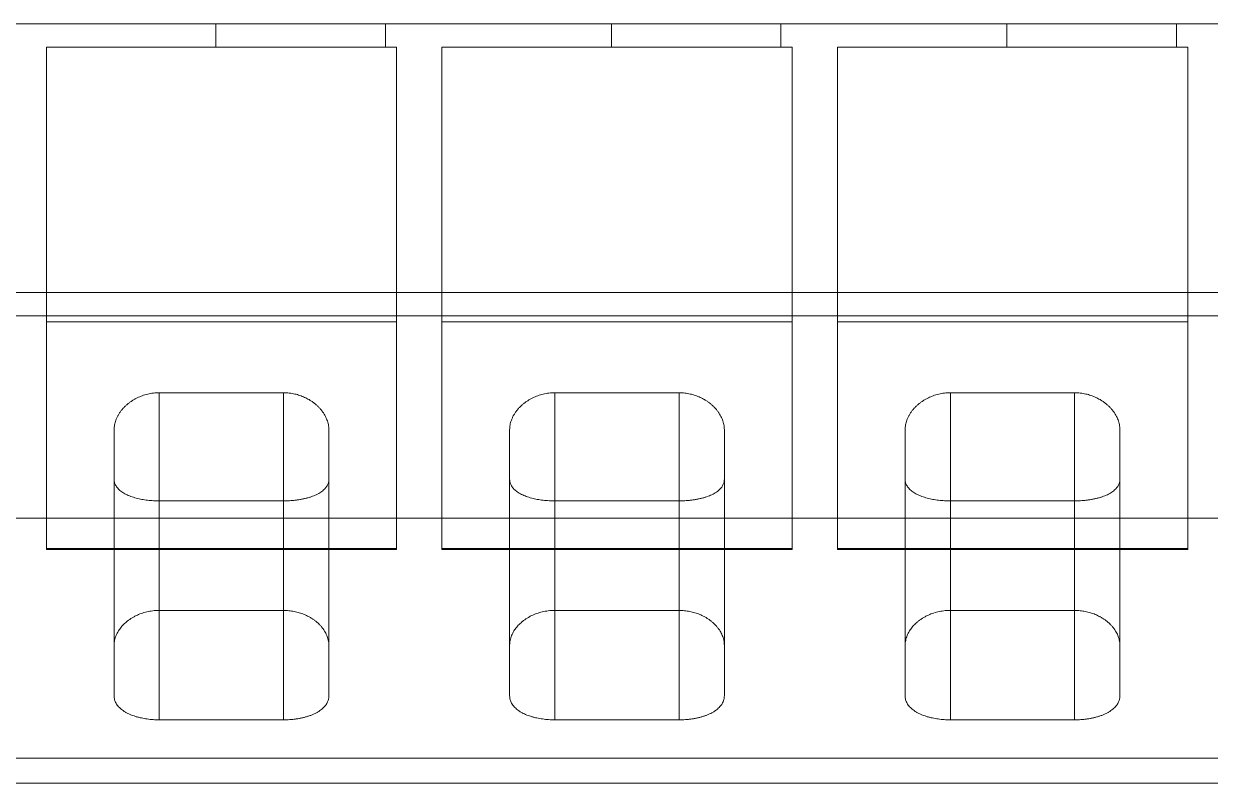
# Model space of a CAD drawing. Header units: millimetres. Extents: x 2680 to 2954, y 1171 to 1387.
# Drawn here: x 2716.43 to 2750.29, y 1336.54 to 1358.2 of the extents above; entities that cross this region are included whole.
import ezdxf

# ---------------------------------------------------------------- set-up
doc = ezdxf.new("R2010")
doc.units = ezdxf.units.MM

msp = doc.modelspace()

# ---------------------------------------------------------------- linework, layer by layer
at = {"color": 7, "linetype": 'Continuous', "lineweight": 15, "extrusion": (-0.253745, -3.38569e-15, 0.967271)}
for p, q in [((2750.93, 1358.203, 19.656), (2704.501, 1358.203, 7.476)), ((2721.912, 1358.203, 12.043), (2715.464, 1358.203, 10.352)), ((2726.749, 1358.203, 13.312), (2721.912, 1358.203, 12.043)), ((2721.912, 1358.203, 12.043), (2721.912, 1357.537, 12.043)), ((2733.197, 1358.203, 15.004), (2726.749, 1358.203, 13.312)), ((2726.749, 1358.203, 13.312), (2726.749, 1357.537, 13.312)), ((2738.033, 1358.203, 16.272), (2733.197, 1358.203, 15.004)), ((2733.197, 1358.203, 15.004), (2733.197, 1357.537, 15.004)), ((2744.482, 1358.203, 17.964), (2738.033, 1358.203, 16.272)), ((2738.033, 1358.203, 16.272), (2738.033, 1357.537, 16.272)), ((2749.318, 1358.203, 19.233), (2744.482, 1358.203, 17.964)), ((2744.482, 1358.203, 17.964), (2744.482, 1357.537, 17.964)), ((2750.93, 1358.203, 19.656), (2749.318, 1358.203, 19.233)), ((2749.318, 1358.203, 19.233), (2749.318, 1357.537, 19.233)), ((2717.076, 1357.537, 10.774), (2721.912, 1357.537, 12.043)), ((2717.076, 1357.537, 10.774), (2727.071, 1357.537, 13.396)), ((2717.076, 1349.7, 10.774), (2717.076, 1357.537, 10.774)), ((2717.076, 1343.237, 10.774), (2717.076, 1357.537, 10.774)), ((2721.912, 1357.537, 12.043), (2726.749, 1357.537, 13.312)), ((2726.749, 1357.537, 13.312), (2727.071, 1357.537, 13.396)), ((2727.071, 1357.537, 13.396), (2727.071, 1343.237, 13.396)), ((2727.071, 1357.537, 13.396), (2727.071, 1349.7, 13.396)), ((2728.361, 1357.537, 13.735), (2733.197, 1357.537, 15.004)), ((2728.361, 1357.537, 13.735), (2738.356, 1357.537, 16.357)), ((2728.361, 1349.7, 13.735), (2728.361, 1357.537, 13.735)), ((2728.361, 1343.237, 13.735), (2728.361, 1357.537, 13.735)), ((2733.197, 1357.537, 15.004), (2738.033, 1357.537, 16.272)), ((2738.033, 1357.537, 16.272), (2738.356, 1357.537, 16.357)), ((2738.356, 1357.537, 16.357), (2738.356, 1343.237, 16.357)), ((2738.356, 1357.537, 16.357), (2738.356, 1349.7, 16.357)), ((2739.646, 1357.537, 16.695), (2744.482, 1357.537, 17.964)), ((2739.646, 1343.237, 16.695), (2739.646, 1357.537, 16.695)), ((2739.646, 1357.537, 16.695), (2749.641, 1357.537, 19.317)), ((2739.646, 1349.7, 16.695), (2739.646, 1357.537, 16.695)), ((2744.482, 1357.537, 17.964), (2749.318, 1357.537, 19.233)), ((2749.318, 1357.537, 19.233), (2749.641, 1357.537, 19.317)), ((2749.641, 1357.537, 19.317), (2749.641, 1343.237, 19.317)), ((2749.641, 1357.537, 19.317), (2749.641, 1349.7, 19.317)), ((2820.574, 1350.537, 37.925), (2704.501, 1350.537, 7.476)), ((2820.574, 1349.87, 37.925), (2704.501, 1349.87, 7.476)), ((2727.071, 1349.7, 13.396), (2717.076, 1349.7, 10.774)), ((2717.076, 1349.7, 10.774), (2717.076, 1343.203, 10.774)), ((2727.071, 1343.203, 13.396), (2727.071, 1349.7, 13.396)), ((2738.356, 1349.7, 16.357), (2728.361, 1349.7, 13.735)), ((2728.361, 1349.7, 13.735), (2728.361, 1343.203, 13.735)), ((2738.356, 1343.203, 16.357), (2738.356, 1349.7, 16.357)), ((2749.641, 1349.7, 19.317), (2739.646, 1349.7, 16.695)), ((2739.646, 1349.7, 16.695), (2739.646, 1343.203, 16.695)), ((2749.641, 1343.203, 19.317), (2749.641, 1349.7, 19.317)), ((2723.847, 1347.676, 12.551), (2720.3, 1347.676, 11.62)), ((2720.3, 1341.467, 11.62), (2720.3, 1347.676, 11.62)), ((2723.847, 1341.467, 12.551), (2723.847, 1347.676, 12.551)), ((2735.132, 1347.676, 15.511), (2731.585, 1347.676, 14.581)), ((2731.585, 1341.467, 14.581), (2731.585, 1347.676, 14.581)), ((2735.132, 1341.467, 15.511), (2735.132, 1347.676, 15.511)), ((2746.416, 1347.676, 18.471), (2742.87, 1347.676, 17.541)), ((2742.87, 1341.467, 17.541), (2742.87, 1347.676, 17.541)), ((2746.416, 1341.467, 18.471), (2746.416, 1347.676, 18.471)), ((2719.01, 1346.626, 11.282), (2719.01, 1345.207, 11.282)), ((2719.01, 1340.473, 11.282), (2719.01, 1346.626, 11.282)), ((2725.136, 1345.207, 12.889), (2725.136, 1346.626, 12.889)), ((2725.136, 1340.473, 12.889), (2725.136, 1346.626, 12.889)), ((2730.295, 1346.626, 14.242), (2730.295, 1345.207, 14.242)), ((2730.295, 1340.473, 14.242), (2730.295, 1346.626, 14.242)), ((2736.421, 1345.207, 15.849), (2736.421, 1346.626, 15.849)), ((2736.421, 1340.473, 15.849), (2736.421, 1346.626, 15.849)), ((2741.58, 1346.626, 17.203), (2741.58, 1345.207, 17.203)), ((2741.58, 1340.473, 17.203), (2741.58, 1346.626, 17.203)), ((2747.706, 1345.207, 18.81), (2747.706, 1346.626, 18.81)), ((2747.706, 1340.473, 18.81), (2747.706, 1346.626, 18.81)), ((2719.01, 1339.027, 11.282), (2719.01, 1345.207, 11.282)), ((2725.136, 1339.027, 12.889), (2725.136, 1345.207, 12.889)), ((2730.295, 1339.027, 14.242), (2730.295, 1345.207, 14.242)), ((2736.421, 1339.027, 15.849), (2736.421, 1345.207, 15.849)), ((2741.58, 1339.027, 17.203), (2741.58, 1345.207, 17.203)), ((2747.706, 1339.027, 18.81), (2747.706, 1345.207, 18.81)), ((2720.3, 1344.592, 11.62), (2723.847, 1344.592, 12.551)), ((2720.3, 1338.347, 11.62), (2720.3, 1344.592, 11.62)), ((2723.847, 1338.347, 12.551), (2723.847, 1344.592, 12.551)), ((2731.585, 1344.592, 14.581), (2735.132, 1344.592, 15.511)), ((2731.585, 1338.347, 14.581), (2731.585, 1344.592, 14.581)), ((2735.132, 1338.347, 15.511), (2735.132, 1344.592, 15.511)), ((2742.87, 1344.592, 17.541), (2746.416, 1344.592, 18.471)), ((2742.87, 1338.347, 17.541), (2742.87, 1344.592, 17.541)), ((2746.416, 1338.347, 18.471), (2746.416, 1344.592, 18.471)), ((2820.574, 1344.096, 37.925), (2704.501, 1344.096, 7.476)), ((2717.076, 1343.237, 10.774), (2717.076, 1343.203, 10.774)), ((2727.071, 1343.237, 13.396), (2717.076, 1343.237, 10.774)), ((2727.071, 1343.203, 13.396), (2717.076, 1343.203, 10.774)), ((2727.071, 1343.203, 13.396), (2727.071, 1343.237, 13.396)), ((2728.361, 1343.237, 13.735), (2728.361, 1343.203, 13.735)), ((2738.356, 1343.237, 16.357), (2728.361, 1343.237, 13.735)), ((2738.356, 1343.203, 16.357), (2728.361, 1343.203, 13.735)), ((2738.356, 1343.203, 16.357), (2738.356, 1343.237, 16.357)), ((2749.641, 1343.237, 19.317), (2739.646, 1343.237, 16.695)), ((2739.646, 1343.237, 16.695), (2739.646, 1343.203, 16.695)), ((2749.641, 1343.203, 19.317), (2739.646, 1343.203, 16.695)), ((2749.641, 1343.203, 19.317), (2749.641, 1343.237, 19.317)), ((2723.847, 1341.467, 12.551), (2720.3, 1341.467, 11.62)), ((2735.132, 1341.467, 15.511), (2731.585, 1341.467, 14.581)), ((2746.416, 1341.467, 18.471), (2742.87, 1341.467, 17.541)), ((2719.01, 1340.473, 11.282), (2719.01, 1339.027, 11.282)), ((2725.136, 1339.027, 12.889), (2725.136, 1340.473, 12.889)), ((2730.295, 1340.473, 14.242), (2730.295, 1339.027, 14.242)), ((2736.421, 1339.027, 15.849), (2736.421, 1340.473, 15.849)), ((2741.58, 1340.473, 17.203), (2741.58, 1339.027, 17.203)), ((2747.706, 1339.027, 18.81), (2747.706, 1340.473, 18.81)), ((2720.3, 1338.347, 11.62), (2723.847, 1338.347, 12.551)), ((2731.585, 1338.347, 14.581), (2735.132, 1338.347, 15.511)), ((2742.87, 1338.347, 17.541), (2746.416, 1338.347, 18.471)), ((2820.574, 1337.257, 37.925), (2704.501, 1337.257, 7.476)), ((2704.501, 1336.537, 7.476), (2820.574, 1336.537, 37.925))]:
    msp.add_line(p, q, dxfattribs=at)
at = {"color": 7, "linetype": 'Continuous', "lineweight": 15}
for points, knots in [([(2720.3, 1347.676, 11.62), (2720.272, 1347.676, 11.613), (2720.215, 1347.675, 11.598), (2720.131, 1347.667, 11.576), (2720.048, 1347.655, 11.554), (2719.967, 1347.638, 11.533), (2719.889, 1347.617, 11.512), (2719.813, 1347.592, 11.493), (2719.741, 1347.564, 11.473), (2719.668, 1347.531, 11.454), (2719.596, 1347.493, 11.436), (2719.526, 1347.45, 11.417), (2719.46, 1347.405, 11.4), (2719.398, 1347.357, 11.384), (2719.336, 1347.303, 11.367), (2719.276, 1347.242, 11.352), (2719.217, 1347.174, 11.336), (2719.166, 1347.104, 11.323), (2719.122, 1347.032, 11.311), (2719.087, 1346.962, 11.302), (2719.059, 1346.893, 11.295), (2719.037, 1346.826, 11.289), (2719.022, 1346.759, 11.285), (2719.012, 1346.692, 11.282), (2719.011, 1346.648, 11.282), (2719.01, 1346.626, 11.282)], [0, 0, 0, 0, 0.03671, 0.073556, 0.11041, 0.147134, 0.183561, 0.220089, 0.256632, 0.293082, 0.334294, 0.375636, 0.41705, 0.458441, 0.499693, 0.551794, 0.604066, 0.656416, 0.708728, 0.760863, 0.808615, 0.85648, 0.904384, 0.952248, 1, 1, 1, 1]), ([(2725.136, 1346.626, 12.889), (2725.136, 1346.649, 12.889), (2725.134, 1346.696, 12.888), (2725.124, 1346.767, 12.886), (2725.107, 1346.836, 12.881), (2725.084, 1346.904, 12.875), (2725.056, 1346.97, 12.868), (2725.022, 1347.036, 12.859), (2724.982, 1347.1, 12.849), (2724.937, 1347.164, 12.837), (2724.887, 1347.224, 12.824), (2724.833, 1347.281, 12.809), (2724.775, 1347.335, 12.794), (2724.712, 1347.386, 12.778), (2724.644, 1347.435, 12.76), (2724.577, 1347.478, 12.742), (2724.511, 1347.514, 12.725), (2724.447, 1347.546, 12.708), (2724.38, 1347.574, 12.691), (2724.311, 1347.6, 12.672), (2724.239, 1347.623, 12.653), (2724.164, 1347.641, 12.634), (2724.087, 1347.657, 12.614), (2724.009, 1347.668, 12.593), (2723.929, 1347.674, 12.572), (2723.875, 1347.676, 12.558), (2723.848, 1347.676, 12.551), (2723.847, 1347.676, 12.551)], [0, 0, 0, 0, 0.05059, 0.101226, 0.151817, 0.199003, 0.24635, 0.293769, 0.341173, 0.388488, 0.435651, 0.479173, 0.522835, 0.566522, 0.610138, 0.65362, 0.687927, 0.722346, 0.756787, 0.791173, 0.825451, 0.860006, 0.894727, 0.929489, 0.964183, 0.998718, 1, 1, 1, 1]), ([(2731.585, 1347.676, 14.581), (2731.557, 1347.676, 14.573), (2731.5, 1347.675, 14.558), (2731.416, 1347.667, 14.536), (2731.333, 1347.655, 14.515), (2731.252, 1347.638, 14.493), (2731.174, 1347.617, 14.473), (2731.098, 1347.592, 14.453), (2731.025, 1347.564, 14.434), (2730.953, 1347.531, 14.415), (2730.881, 1347.493, 14.396), (2730.811, 1347.45, 14.377), (2730.745, 1347.405, 14.36), (2730.683, 1347.357, 14.344), (2730.621, 1347.303, 14.328), (2730.56, 1347.242, 14.312), (2730.502, 1347.174, 14.297), (2730.451, 1347.104, 14.283), (2730.407, 1347.032, 14.272), (2730.372, 1346.962, 14.262), (2730.343, 1346.893, 14.255), (2730.322, 1346.826, 14.249), (2730.307, 1346.759, 14.245), (2730.297, 1346.692, 14.243), (2730.296, 1346.648, 14.242), (2730.295, 1346.626, 14.242)], [0, 0, 0, 0, 0.03671, 0.073556, 0.11041, 0.147134, 0.183561, 0.220089, 0.256632, 0.293082, 0.334294, 0.375636, 0.41705, 0.458441, 0.499693, 0.551794, 0.604066, 0.656416, 0.708728, 0.760863, 0.808615, 0.85648, 0.904384, 0.952248, 1, 1, 1, 1]), ([(2736.421, 1346.626, 15.849), (2736.421, 1346.649, 15.849), (2736.419, 1346.696, 15.849), (2736.408, 1346.767, 15.846), (2736.392, 1346.836, 15.842), (2736.369, 1346.904, 15.836), (2736.341, 1346.97, 15.828), (2736.307, 1347.036, 15.819), (2736.267, 1347.1, 15.809), (2736.222, 1347.164, 15.797), (2736.172, 1347.224, 15.784), (2736.118, 1347.281, 15.77), (2736.06, 1347.335, 15.755), (2735.997, 1347.386, 15.738), (2735.929, 1347.435, 15.72), (2735.862, 1347.478, 15.703), (2735.795, 1347.514, 15.685), (2735.732, 1347.546, 15.668), (2735.665, 1347.574, 15.651), (2735.595, 1347.6, 15.633), (2735.523, 1347.623, 15.614), (2735.449, 1347.641, 15.594), (2735.372, 1347.657, 15.574), (2735.294, 1347.668, 15.554), (2735.214, 1347.674, 15.533), (2735.16, 1347.676, 15.518), (2735.133, 1347.676, 15.511), (2735.132, 1347.676, 15.511)], [0, 0, 0, 0, 0.05059, 0.101226, 0.151817, 0.199003, 0.24635, 0.293769, 0.341173, 0.388488, 0.435651, 0.479173, 0.522835, 0.566522, 0.610138, 0.65362, 0.687927, 0.722346, 0.756787, 0.791173, 0.825451, 0.860006, 0.894727, 0.929489, 0.964183, 0.998718, 1, 1, 1, 1]), ([(2742.87, 1347.676, 17.541), (2742.842, 1347.676, 17.534), (2742.785, 1347.675, 17.519), (2742.701, 1347.667, 17.497), (2742.618, 1347.655, 17.475), (2742.537, 1347.638, 17.454), (2742.459, 1347.617, 17.433), (2742.383, 1347.592, 17.413), (2742.31, 1347.564, 17.394), (2742.238, 1347.531, 17.375), (2742.166, 1347.493, 17.356), (2742.095, 1347.45, 17.338), (2742.029, 1347.405, 17.321), (2741.968, 1347.357, 17.304), (2741.906, 1347.303, 17.288), (2741.845, 1347.242, 17.272), (2741.787, 1347.174, 17.257), (2741.736, 1347.104, 17.244), (2741.692, 1347.032, 17.232), (2741.656, 1346.962, 17.223), (2741.628, 1346.893, 17.215), (2741.607, 1346.826, 17.21), (2741.591, 1346.759, 17.206), (2741.582, 1346.692, 17.203), (2741.581, 1346.648, 17.203), (2741.58, 1346.626, 17.203)], [0, 0, 0, 0, 0.036711, 0.073556, 0.11041, 0.147134, 0.183561, 0.220089, 0.256633, 0.293082, 0.334294, 0.375637, 0.41705, 0.458441, 0.499693, 0.551794, 0.604066, 0.656416, 0.708728, 0.760863, 0.808616, 0.85648, 0.904384, 0.952248, 1, 1, 1, 1]), ([(2747.706, 1346.626, 18.81), (2747.705, 1346.649, 18.81), (2747.704, 1346.696, 18.809), (2747.693, 1346.767, 18.806), (2747.677, 1346.836, 18.802), (2747.654, 1346.904, 18.796), (2747.626, 1346.97, 18.789), (2747.592, 1347.036, 18.78), (2747.552, 1347.1, 18.769), (2747.507, 1347.164, 18.757), (2747.457, 1347.224, 18.744), (2747.402, 1347.281, 18.73), (2747.345, 1347.335, 18.715), (2747.282, 1347.386, 18.698), (2747.214, 1347.435, 18.681), (2747.147, 1347.478, 18.663), (2747.08, 1347.514, 18.646), (2747.016, 1347.546, 18.629), (2746.95, 1347.574, 18.611), (2746.88, 1347.6, 18.593), (2746.808, 1347.623, 18.574), (2746.734, 1347.641, 18.555), (2746.657, 1347.657, 18.534), (2746.578, 1347.668, 18.514), (2746.499, 1347.674, 18.493), (2746.445, 1347.676, 18.479), (2746.417, 1347.676, 18.472), (2746.416, 1347.676, 18.471)], [0, 0, 0, 0, 0.0505904, 0.1012263, 0.1518174, 0.1990024, 0.2463502, 0.2937689, 0.3411732, 0.388488, 0.4356514, 0.4791726, 0.5228352, 0.5665216, 0.610138, 0.6536203, 0.6879266, 0.7223464, 0.7567875, 0.7911727, 0.8254508, 0.860007, 0.8947259, 0.9294881, 0.9641831, 0.9987185, 1, 1, 1, 1]), ([(2719.01, 1345.207, 11.282), (2719.011, 1345.19, 11.282), (2719.012, 1345.158, 11.282), (2719.023, 1345.11, 11.285), (2719.04, 1345.063, 11.29), (2719.064, 1345.017, 11.296), (2719.094, 1344.972, 11.304), (2719.132, 1344.929, 11.314), (2719.176, 1344.888, 11.325), (2719.228, 1344.849, 11.339), (2719.285, 1344.811, 11.354), (2719.348, 1344.777, 11.37), (2719.415, 1344.747, 11.388), (2719.484, 1344.719, 11.406), (2719.559, 1344.694, 11.426), (2719.638, 1344.671, 11.447), (2719.719, 1344.652, 11.468), (2719.8, 1344.635, 11.489), (2719.881, 1344.622, 11.51), (2719.964, 1344.611, 11.532), (2720.049, 1344.602, 11.554), (2720.134, 1344.597, 11.577), (2720.217, 1344.593, 11.599), (2720.273, 1344.592, 11.613), (2720.3, 1344.592, 11.62)], [0, 0, 0, 0, 0.048858, 0.097879, 0.146948, 0.195953, 0.244797, 0.293817, 0.343038, 0.392313, 0.441505, 0.490501, 0.535709, 0.581106, 0.626559, 0.671936, 0.717125, 0.758099, 0.799232, 0.840416, 0.881541, 0.922508, 0.961254, 1, 1, 1, 1]), ([(2723.847, 1344.592, 12.551), (2723.874, 1344.592, 12.558), (2723.929, 1344.593, 12.572), (2724.01, 1344.596, 12.593), (2724.097, 1344.602, 12.616), (2724.188, 1344.611, 12.64), (2724.284, 1344.624, 12.665), (2724.376, 1344.641, 12.689), (2724.465, 1344.66, 12.713), (2724.551, 1344.683, 12.735), (2724.633, 1344.708, 12.757), (2724.709, 1344.737, 12.777), (2724.781, 1344.768, 12.796), (2724.848, 1344.803, 12.813), (2724.91, 1344.842, 12.829), (2724.964, 1344.882, 12.844), (2725.009, 1344.923, 12.856), (2725.046, 1344.964, 12.865), (2725.075, 1345.004, 12.873), (2725.099, 1345.045, 12.879), (2725.117, 1345.087, 12.884), (2725.128, 1345.128, 12.887), (2725.135, 1345.168, 12.889), (2725.136, 1345.194, 12.889), (2725.136, 1345.207, 12.889)], [0, 0, 0, 0, 0.038331, 0.076707, 0.115038, 0.162147, 0.209418, 0.256694, 0.303812, 0.351992, 0.400327, 0.448671, 0.496865, 0.547888, 0.599068, 0.65026, 0.7013, 0.745569, 0.789962, 0.834406, 0.878814, 0.923094, 0.961547, 1, 1, 1, 1]), ([(2730.295, 1345.207, 14.242), (2730.296, 1345.19, 14.242), (2730.297, 1345.158, 14.243), (2730.308, 1345.11, 14.246), (2730.325, 1345.063, 14.25), (2730.348, 1345.017, 14.256), (2730.379, 1344.972, 14.264), (2730.417, 1344.929, 14.274), (2730.461, 1344.888, 14.286), (2730.512, 1344.849, 14.299), (2730.57, 1344.811, 14.314), (2730.633, 1344.777, 14.331), (2730.699, 1344.747, 14.348), (2730.769, 1344.719, 14.367), (2730.844, 1344.694, 14.386), (2730.923, 1344.671, 14.407), (2731.003, 1344.652, 14.428), (2731.084, 1344.635, 14.449), (2731.166, 1344.622, 14.471), (2731.249, 1344.611, 14.492), (2731.334, 1344.602, 14.515), (2731.418, 1344.597, 14.537), (2731.502, 1344.593, 14.559), (2731.557, 1344.592, 14.573), (2731.585, 1344.592, 14.581)], [0, 0, 0, 0, 0.048858, 0.097879, 0.146948, 0.195953, 0.244797, 0.293817, 0.343038, 0.392313, 0.441505, 0.490501, 0.535709, 0.581106, 0.626559, 0.671936, 0.717125, 0.758099, 0.799232, 0.840416, 0.881541, 0.922508, 0.961254, 1, 1, 1, 1]), ([(2735.132, 1344.592, 15.511), (2735.159, 1344.592, 15.518), (2735.213, 1344.593, 15.532), (2735.295, 1344.596, 15.554), (2735.382, 1344.602, 15.577), (2735.473, 1344.611, 15.601), (2735.568, 1344.624, 15.626), (2735.661, 1344.641, 15.65), (2735.75, 1344.66, 15.673), (2735.836, 1344.683, 15.696), (2735.917, 1344.708, 15.717), (2735.994, 1344.737, 15.737), (2736.066, 1344.768, 15.756), (2736.133, 1344.803, 15.774), (2736.195, 1344.842, 15.79), (2736.249, 1344.882, 15.804), (2736.294, 1344.923, 15.816), (2736.331, 1344.964, 15.826), (2736.36, 1345.004, 15.833), (2736.383, 1345.045, 15.839), (2736.401, 1345.087, 15.844), (2736.413, 1345.128, 15.847), (2736.42, 1345.168, 15.849), (2736.421, 1345.194, 15.849), (2736.421, 1345.207, 15.849)], [0, 0, 0, 0, 0.038331, 0.076707, 0.115038, 0.162147, 0.209418, 0.256694, 0.303812, 0.351992, 0.400327, 0.448671, 0.496865, 0.547888, 0.599068, 0.65026, 0.7013, 0.745569, 0.789962, 0.834406, 0.878814, 0.923094, 0.961547, 1, 1, 1, 1]), ([(2741.58, 1345.207, 17.203), (2741.581, 1345.19, 17.203), (2741.582, 1345.158, 17.203), (2741.593, 1345.11, 17.206), (2741.609, 1345.063, 17.21), (2741.633, 1345.017, 17.217), (2741.664, 1344.972, 17.225), (2741.701, 1344.929, 17.234), (2741.746, 1344.888, 17.246), (2741.797, 1344.849, 17.26), (2741.855, 1344.811, 17.275), (2741.918, 1344.777, 17.291), (2741.984, 1344.747, 17.309), (2742.054, 1344.719, 17.327), (2742.129, 1344.694, 17.347), (2742.208, 1344.671, 17.367), (2742.288, 1344.652, 17.388), (2742.369, 1344.635, 17.41), (2742.45, 1344.622, 17.431), (2742.534, 1344.611, 17.453), (2742.619, 1344.602, 17.475), (2742.703, 1344.597, 17.497), (2742.787, 1344.593, 17.519), (2742.842, 1344.592, 17.534), (2742.87, 1344.592, 17.541)], [0, 0, 0, 0, 0.048858, 0.097879, 0.146948, 0.195953, 0.244797, 0.293817, 0.343037, 0.392312, 0.441505, 0.490501, 0.535708, 0.581106, 0.626558, 0.671936, 0.717124, 0.758098, 0.799232, 0.840416, 0.881541, 0.922507, 0.961254, 1, 1, 1, 1]), ([(2746.416, 1344.592, 18.471), (2746.444, 1344.592, 18.479), (2746.498, 1344.593, 18.493), (2746.58, 1344.596, 18.514), (2746.666, 1344.602, 18.537), (2746.758, 1344.611, 18.561), (2746.853, 1344.624, 18.586), (2746.946, 1344.641, 18.61), (2747.035, 1344.66, 18.634), (2747.121, 1344.683, 18.656), (2747.202, 1344.708, 18.678), (2747.279, 1344.737, 18.698), (2747.351, 1344.768, 18.716), (2747.418, 1344.803, 18.734), (2747.479, 1344.842, 18.75), (2747.534, 1344.882, 18.764), (2747.579, 1344.923, 18.776), (2747.615, 1344.964, 18.786), (2747.645, 1345.004, 18.794), (2747.668, 1345.045, 18.8), (2747.686, 1345.087, 18.805), (2747.698, 1345.128, 18.808), (2747.705, 1345.168, 18.809), (2747.706, 1345.194, 18.81), (2747.706, 1345.207, 18.81)], [0, 0, 0, 0, 0.038331, 0.076707, 0.115038, 0.162147, 0.209418, 0.256695, 0.303812, 0.351992, 0.400326, 0.448671, 0.496865, 0.547888, 0.599068, 0.65026, 0.7013, 0.745568, 0.789963, 0.834406, 0.878814, 0.923094, 0.961547, 1, 1, 1, 1]), ([(2720.3, 1341.467, 11.62), (2720.295, 1341.467, 11.619), (2720.261, 1341.467, 11.61), (2720.197, 1341.465, 11.593), (2720.11, 1341.456, 11.57), (2720.025, 1341.444, 11.548), (2719.942, 1341.426, 11.526), (2719.861, 1341.405, 11.505), (2719.784, 1341.38, 11.485), (2719.709, 1341.351, 11.465), (2719.635, 1341.317, 11.446), (2719.562, 1341.279, 11.427), (2719.49, 1341.236, 11.408), (2719.423, 1341.19, 11.39), (2719.362, 1341.142, 11.374), (2719.307, 1341.093, 11.36), (2719.257, 1341.042, 11.347), (2719.211, 1340.99, 11.335), (2719.17, 1340.937, 11.324), (2719.132, 1340.879, 11.314), (2719.096, 1340.817, 11.304), (2719.066, 1340.75, 11.296), (2719.041, 1340.682, 11.29), (2719.024, 1340.614, 11.285), (2719.013, 1340.544, 11.283), (2719.011, 1340.498, 11.282), (2719.01, 1340.473, 11.282)], [0, 0, 0, 0, 0.006837, 0.045145, 0.083592, 0.122049, 0.160369, 0.19849, 0.23672, 0.274965, 0.313107, 0.356341, 0.399684, 0.443045, 0.486304, 0.527963, 0.569719, 0.611518, 0.653295, 0.694971, 0.745057, 0.795279, 0.845552, 0.895783, 0.945877, 1, 1, 1, 1]), ([(2725.136, 1340.473, 12.889), (2725.136, 1340.497, 12.889), (2725.134, 1340.546, 12.888), (2725.122, 1340.619, 12.885), (2725.104, 1340.688, 12.88), (2725.079, 1340.755, 12.874), (2725.05, 1340.818, 12.866), (2725.015, 1340.88, 12.857), (2724.974, 1340.941, 12.846), (2724.927, 1341.001, 12.834), (2724.876, 1341.057, 12.821), (2724.821, 1341.11, 12.806), (2724.763, 1341.159, 12.791), (2724.7, 1341.207, 12.775), (2724.633, 1341.251, 12.757), (2724.565, 1341.29, 12.739), (2724.498, 1341.324, 12.722), (2724.433, 1341.353, 12.704), (2724.365, 1341.379, 12.687), (2724.295, 1341.402, 12.668), (2724.223, 1341.422, 12.649), (2724.149, 1341.438, 12.63), (2724.075, 1341.451, 12.611), (2724, 1341.46, 12.591), (2723.923, 1341.466, 12.571), (2723.872, 1341.467, 12.557), (2723.847, 1341.467, 12.551)], [0, 0, 0, 0, 0.053735, 0.107525, 0.16126, 0.208256, 0.255424, 0.302665, 0.349889, 0.397019, 0.44399, 0.486688, 0.529526, 0.572389, 0.615186, 0.657848, 0.692563, 0.727395, 0.762249, 0.79705, 0.831738, 0.865306, 0.899011, 0.932756, 0.966446, 1, 1, 1, 1]), ([(2731.585, 1341.467, 14.581), (2731.58, 1341.467, 14.579), (2731.545, 1341.467, 14.57), (2731.482, 1341.465, 14.554), (2731.395, 1341.456, 14.531), (2731.31, 1341.444, 14.508), (2731.227, 1341.426, 14.487), (2731.146, 1341.405, 14.466), (2731.069, 1341.38, 14.445), (2730.994, 1341.351, 14.426), (2730.92, 1341.317, 14.406), (2730.846, 1341.279, 14.387), (2730.775, 1341.236, 14.368), (2730.708, 1341.19, 14.351), (2730.647, 1341.142, 14.335), (2730.592, 1341.093, 14.32), (2730.542, 1341.042, 14.307), (2730.496, 1340.99, 14.295), (2730.455, 1340.937, 14.284), (2730.416, 1340.879, 14.274), (2730.381, 1340.817, 14.265), (2730.35, 1340.75, 14.257), (2730.326, 1340.682, 14.25), (2730.309, 1340.614, 14.246), (2730.297, 1340.544, 14.243), (2730.296, 1340.498, 14.242), (2730.295, 1340.473, 14.242)], [0, 0, 0, 0, 0.006837, 0.045145, 0.083592, 0.122049, 0.160369, 0.19849, 0.23672, 0.274965, 0.313107, 0.356341, 0.399684, 0.443045, 0.486304, 0.527963, 0.569719, 0.611518, 0.653295, 0.694971, 0.745057, 0.795279, 0.845552, 0.895783, 0.945877, 1, 1, 1, 1]), ([(2736.421, 1340.473, 15.849), (2736.421, 1340.497, 15.849), (2736.419, 1340.546, 15.849), (2736.407, 1340.619, 15.846), (2736.388, 1340.688, 15.841), (2736.364, 1340.755, 15.834), (2736.335, 1340.818, 15.827), (2736.3, 1340.88, 15.817), (2736.259, 1340.941, 15.807), (2736.212, 1341.001, 15.794), (2736.161, 1341.057, 15.781), (2736.106, 1341.11, 15.767), (2736.048, 1341.159, 15.751), (2735.985, 1341.207, 15.735), (2735.918, 1341.251, 15.717), (2735.85, 1341.29, 15.699), (2735.783, 1341.324, 15.682), (2735.718, 1341.353, 15.665), (2735.65, 1341.379, 15.647), (2735.579, 1341.402, 15.628), (2735.507, 1341.422, 15.61), (2735.434, 1341.438, 15.59), (2735.36, 1341.451, 15.571), (2735.284, 1341.46, 15.551), (2735.208, 1341.466, 15.531), (2735.157, 1341.467, 15.518), (2735.132, 1341.467, 15.511)], [0, 0, 0, 0, 0.053735, 0.107525, 0.16126, 0.208256, 0.255424, 0.302665, 0.349889, 0.397019, 0.44399, 0.486688, 0.529526, 0.572389, 0.615186, 0.657848, 0.692563, 0.727395, 0.762249, 0.79705, 0.831738, 0.865306, 0.899011, 0.932756, 0.966446, 1, 1, 1, 1]), ([(2742.87, 1341.467, 17.541), (2742.865, 1341.467, 17.54), (2742.83, 1341.467, 17.531), (2742.767, 1341.465, 17.514), (2742.68, 1341.456, 17.491), (2742.595, 1341.444, 17.469), (2742.512, 1341.426, 17.447), (2742.431, 1341.405, 17.426), (2742.353, 1341.38, 17.406), (2742.279, 1341.351, 17.386), (2742.204, 1341.317, 17.366), (2742.131, 1341.279, 17.347), (2742.06, 1341.236, 17.328), (2741.993, 1341.19, 17.311), (2741.932, 1341.142, 17.295), (2741.877, 1341.093, 17.28), (2741.826, 1341.042, 17.267), (2741.781, 1340.99, 17.255), (2741.74, 1340.937, 17.245), (2741.701, 1340.879, 17.234), (2741.666, 1340.817, 17.225), (2741.635, 1340.75, 17.217), (2741.611, 1340.682, 17.211), (2741.594, 1340.614, 17.206), (2741.582, 1340.544, 17.203), (2741.581, 1340.498, 17.203), (2741.58, 1340.473, 17.203)], [0, 0, 0, 0, 0.006838, 0.045146, 0.083592, 0.122049, 0.16037, 0.198492, 0.23672, 0.274966, 0.313108, 0.356342, 0.399684, 0.443046, 0.486305, 0.527964, 0.569719, 0.611518, 0.653295, 0.694971, 0.745058, 0.795279, 0.845552, 0.895783, 0.945877, 1, 1, 1, 1]), ([(2747.706, 1340.473, 18.81), (2747.705, 1340.497, 18.809), (2747.704, 1340.546, 18.809), (2747.692, 1340.619, 18.806), (2747.673, 1340.688, 18.801), (2747.649, 1340.755, 18.795), (2747.62, 1340.818, 18.787), (2747.584, 1340.88, 18.778), (2747.543, 1340.941, 18.767), (2747.497, 1341.001, 18.755), (2747.446, 1341.057, 18.741), (2747.391, 1341.11, 18.727), (2747.333, 1341.159, 18.712), (2747.27, 1341.207, 18.695), (2747.203, 1341.251, 18.678), (2747.135, 1341.29, 18.66), (2747.068, 1341.324, 18.642), (2747.003, 1341.353, 18.625), (2746.935, 1341.379, 18.607), (2746.864, 1341.402, 18.589), (2746.792, 1341.422, 18.57), (2746.719, 1341.438, 18.551), (2746.645, 1341.451, 18.531), (2746.569, 1341.46, 18.511), (2746.493, 1341.466, 18.491), (2746.442, 1341.467, 18.478), (2746.416, 1341.467, 18.471)], [0, 0, 0, 0, 0.053735, 0.107525, 0.16126, 0.208256, 0.255424, 0.302665, 0.349889, 0.397019, 0.44399, 0.486688, 0.529526, 0.572389, 0.615186, 0.657849, 0.692563, 0.727394, 0.762248, 0.797049, 0.831739, 0.865305, 0.899012, 0.932756, 0.966446, 1, 1, 1, 1]), ([(2719.01, 1339.027, 11.282), (2719.011, 1339.01, 11.282), (2719.012, 1338.974, 11.282), (2719.023, 1338.921, 11.285), (2719.041, 1338.869, 11.29), (2719.066, 1338.818, 11.296), (2719.097, 1338.768, 11.305), (2719.137, 1338.72, 11.315), (2719.183, 1338.674, 11.327), (2719.236, 1338.629, 11.341), (2719.297, 1338.587, 11.357), (2719.362, 1338.549, 11.374), (2719.431, 1338.514, 11.392), (2719.503, 1338.483, 11.411), (2719.58, 1338.455, 11.431), (2719.662, 1338.43, 11.453), (2719.745, 1338.408, 11.475), (2719.827, 1338.39, 11.496), (2719.909, 1338.376, 11.518), (2719.993, 1338.364, 11.54), (2720.078, 1338.356, 11.562), (2720.159, 1338.35, 11.583), (2720.232, 1338.347, 11.603), (2720.278, 1338.347, 11.614), (2720.3, 1338.347, 11.62)], [0, 0, 0, 0, 0.050139, 0.100447, 0.150804, 0.201095, 0.251219, 0.301542, 0.352078, 0.402666, 0.453166, 0.50346, 0.549362, 0.595469, 0.641631, 0.687708, 0.733585, 0.774216, 0.81501, 0.855857, 0.896639, 0.937261, 0.968631, 1, 1, 1, 1]), ([(2723.847, 1338.347, 12.551), (2723.877, 1338.347, 12.558), (2723.936, 1338.347, 12.574), (2724.025, 1338.352, 12.597), (2724.116, 1338.36, 12.621), (2724.208, 1338.371, 12.645), (2724.3, 1338.387, 12.67), (2724.39, 1338.405, 12.693), (2724.476, 1338.427, 12.716), (2724.56, 1338.453, 12.738), (2724.639, 1338.481, 12.759), (2724.714, 1338.513, 12.778), (2724.785, 1338.549, 12.797), (2724.851, 1338.587, 12.814), (2724.912, 1338.63, 12.83), (2724.965, 1338.675, 12.844), (2725.01, 1338.72, 12.856), (2725.047, 1338.765, 12.865), (2725.076, 1338.809, 12.873), (2725.1, 1338.855, 12.879), (2725.118, 1338.901, 12.884), (2725.129, 1338.946, 12.887), (2725.135, 1338.988, 12.889), (2725.136, 1339.014, 12.889), (2725.136, 1339.027, 12.889)], [0, 0, 0, 0, 0.04145, 0.082962, 0.124413, 0.170037, 0.215813, 0.261597, 0.307231, 0.354424, 0.401764, 0.449115, 0.496326, 0.54726, 0.598347, 0.649447, 0.700401, 0.745401, 0.790527, 0.835703, 0.880842, 0.925855, 0.962927, 1, 1, 1, 1]), ([(2730.295, 1339.027, 14.242), (2730.296, 1339.01, 14.242), (2730.297, 1338.974, 14.243), (2730.308, 1338.921, 14.246), (2730.326, 1338.869, 14.25), (2730.35, 1338.818, 14.257), (2730.382, 1338.768, 14.265), (2730.421, 1338.72, 14.275), (2730.468, 1338.674, 14.288), (2730.521, 1338.629, 14.302), (2730.582, 1338.587, 14.317), (2730.647, 1338.549, 14.334), (2730.716, 1338.514, 14.353), (2730.788, 1338.483, 14.372), (2730.865, 1338.455, 14.392), (2730.947, 1338.43, 14.413), (2731.029, 1338.408, 14.435), (2731.112, 1338.39, 14.457), (2731.194, 1338.376, 14.478), (2731.278, 1338.364, 14.5), (2731.363, 1338.356, 14.522), (2731.443, 1338.35, 14.543), (2731.517, 1338.347, 14.563), (2731.562, 1338.347, 14.575), (2731.585, 1338.347, 14.581)], [0, 0, 0, 0, 0.050139, 0.100447, 0.150804, 0.201095, 0.251219, 0.301542, 0.352078, 0.402666, 0.453166, 0.50346, 0.549362, 0.595469, 0.641631, 0.687708, 0.733585, 0.774216, 0.81501, 0.855857, 0.896639, 0.937261, 0.968631, 1, 1, 1, 1]), ([(2735.132, 1338.347, 15.511), (2735.161, 1338.347, 15.519), (2735.221, 1338.347, 15.534), (2735.31, 1338.352, 15.558), (2735.4, 1338.36, 15.582), (2735.492, 1338.371, 15.606), (2735.585, 1338.387, 15.63), (2735.674, 1338.405, 15.653), (2735.761, 1338.427, 15.676), (2735.845, 1338.453, 15.698), (2735.924, 1338.481, 15.719), (2735.999, 1338.513, 15.738), (2736.069, 1338.549, 15.757), (2736.136, 1338.587, 15.774), (2736.196, 1338.63, 15.79), (2736.25, 1338.675, 15.804), (2736.295, 1338.72, 15.816), (2736.332, 1338.765, 15.826), (2736.361, 1338.809, 15.833), (2736.385, 1338.855, 15.84), (2736.402, 1338.901, 15.844), (2736.414, 1338.946, 15.847), (2736.42, 1338.988, 15.849), (2736.421, 1339.014, 15.849), (2736.421, 1339.027, 15.849)], [0, 0, 0, 0, 0.04145, 0.082962, 0.124413, 0.170037, 0.215813, 0.261597, 0.307231, 0.354424, 0.401764, 0.449115, 0.496326, 0.54726, 0.598347, 0.649447, 0.700401, 0.745401, 0.790527, 0.835703, 0.880842, 0.925855, 0.962927, 1, 1, 1, 1]), ([(2741.58, 1339.027, 17.203), (2741.581, 1339.01, 17.203), (2741.582, 1338.974, 17.203), (2741.593, 1338.921, 17.206), (2741.611, 1338.869, 17.211), (2741.635, 1338.818, 17.217), (2741.667, 1338.768, 17.225), (2741.706, 1338.72, 17.236), (2741.753, 1338.674, 17.248), (2741.806, 1338.629, 17.262), (2741.866, 1338.587, 17.278), (2741.931, 1338.549, 17.295), (2742, 1338.514, 17.313), (2742.073, 1338.483, 17.332), (2742.15, 1338.455, 17.352), (2742.232, 1338.43, 17.374), (2742.314, 1338.408, 17.395), (2742.397, 1338.39, 17.417), (2742.479, 1338.376, 17.438), (2742.563, 1338.364, 17.46), (2742.648, 1338.356, 17.483), (2742.728, 1338.35, 17.504), (2742.802, 1338.347, 17.523), (2742.847, 1338.347, 17.535), (2742.87, 1338.347, 17.541)], [0, 0, 0, 0, 0.050139, 0.100447, 0.150803, 0.201094, 0.251219, 0.301542, 0.352077, 0.402666, 0.453166, 0.50346, 0.549362, 0.595469, 0.641631, 0.687707, 0.733585, 0.774214, 0.81501, 0.855855, 0.896639, 0.937259, 0.968629, 1, 1, 1, 1]), ([(2746.416, 1338.347, 18.471), (2746.446, 1338.347, 18.479), (2746.506, 1338.347, 18.495), (2746.595, 1338.352, 18.518), (2746.685, 1338.36, 18.542), (2746.777, 1338.371, 18.566), (2746.87, 1338.387, 18.59), (2746.959, 1338.405, 18.614), (2747.046, 1338.427, 18.637), (2747.129, 1338.453, 18.658), (2747.209, 1338.481, 18.679), (2747.283, 1338.513, 18.699), (2747.354, 1338.549, 18.717), (2747.42, 1338.587, 18.735), (2747.481, 1338.63, 18.751), (2747.535, 1338.675, 18.765), (2747.58, 1338.72, 18.777), (2747.616, 1338.765, 18.786), (2747.646, 1338.809, 18.794), (2747.669, 1338.855, 18.8), (2747.687, 1338.901, 18.805), (2747.699, 1338.946, 18.808), (2747.705, 1338.988, 18.809), (2747.706, 1339.014, 18.81), (2747.706, 1339.027, 18.81)], [0, 0, 0, 0, 0.04145, 0.082962, 0.124414, 0.170036, 0.215813, 0.261597, 0.307231, 0.354424, 0.401764, 0.449116, 0.496326, 0.54726, 0.598347, 0.649446, 0.7004, 0.745401, 0.790527, 0.835703, 0.880842, 0.925855, 0.962927, 1, 1, 1, 1])]:
    msp.add_open_spline(points, degree=3, knots=knots, dxfattribs=at)

doc.saveas('drawing.dxf')
